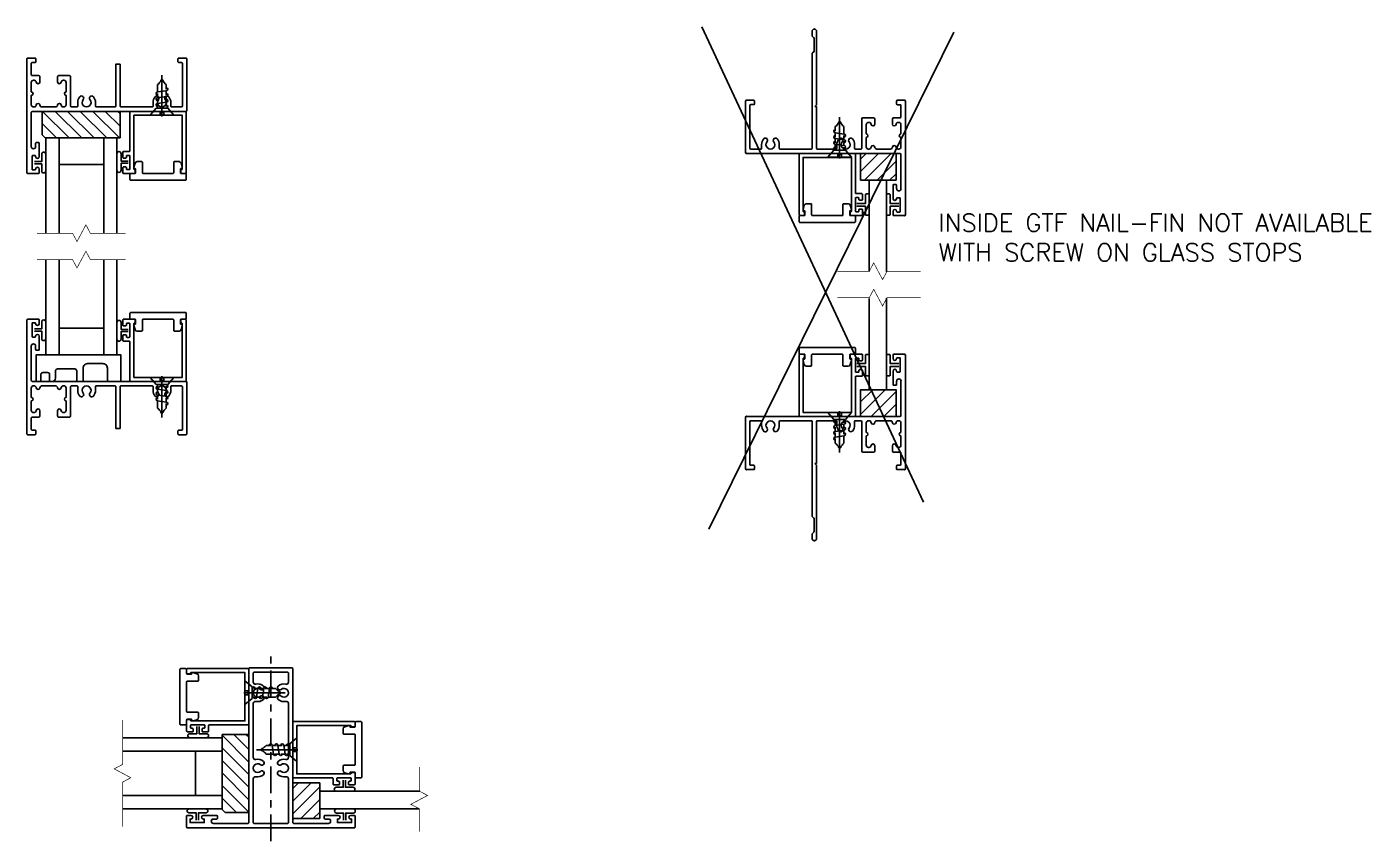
# Model space of a CAD drawing. Extents: x -29.3 to 58.9, y -1.5 to 31.7.
# Drawn here: x 14.96 to 33.88, y 9.4 to 20.86 of the extents above; entities that cross this region are included whole.
import ezdxf

# ---------------------------------------------------------------- set-up
doc = ezdxf.new("R2010")
doc.units = 0
doc.header["$MEASUREMENT"] = 0
doc.linetypes.add('CENTER2', pattern=[1.125, 0.75, -0.125, 0.125, -0.125])
doc.layers.get('0').update_dxf_attribs({"linetype": 'CONTINUOUS'})
for name, color, linetype in [('CENTERLINE', 40, 'CENTER2'), ('FRAME', 1, 'CONTINUOUS'), ('GLAZING', 7, 'CONTINUOUS'), ('SEAL', 7, 'CONTINUOUS'), ('SETTING_BLOCK', 4, 'CONTINUOUS'), ('TITLE-BLOCK', 7, 'CONTINUOUS')]:
    doc.layers.add(name, color=color, linetype=linetype)
doc.styles.get("Standard").update_dxf_attribs({"font": 'simplex.shx'})

# ---------------------------------------------------------------- blocks, each defined once
blk = doc.blocks.new('2058')
for p, q in [((0.985, 0.865), (0.985, 0.831)), ((0.985, 0.831), (0.985, 0.812)), ((1.148, 0.875), (0.995, 0.875)), ((1.035, 0.812), (1.035, 0.815)), ((1.045, 0.825), (1.075, 0.825)), ((1.085, 0.815), (1.085, 0.632)), ((1.158, -0.74), (1.158, 0.865)), ((0.985, 0.637), (0.985, 0.448)), ((1.035, 0.632), (1.035, 0.637)), ((1.075, 0.622), (1.045, 0.622)), ((0.995, 0.438), (1.025, 0.438)), ((1.035, 0.448), (1.035, 0.496)), ((1.096, 0.496), (1.096, 0.015)), ((1.081, 0), (-1.081, 0)), ((-1.091, -0.01), (-1.091, -0.74)), ((-1.029, -0.681), (-1.029, -0.072)), ((-1.019, -0.062), (-0.876, -0.062)), ((-0.866, -0.125), (-0.866, -0.072)), ((-0.616, -0.125), (-0.616, -0.072)), ((-0.606, -0.062), (-0.164, -0.062)), ((-0.154, -1.41), (-0.154, -0.072)), ((-0.092, -0.072), (-0.092, -0.662)), ((-0.082, -0.062), (0.183, -0.062)), ((0.193, -0.125), (0.193, -0.072)), ((0.443, -0.125), (0.443, -0.072)), ((0.453, -0.062), (0.533, -0.062)), ((0.543, -0.488), (0.543, -0.072)), ((0.606, -0.225), (0.606, -0.093)), ((0.637, -0.062), (0.645, -0.062)), ((0.757, -0.062), (0.945, -0.062)), ((1.057, -0.062), (1.065, -0.062)), ((1.096, -0.093), (1.096, -0.225)), ((0.606, -0.407), (0.606, -0.275)), ((1.096, -0.275), (1.096, -0.407)), ((0.711, -0.503), (0.558, -0.503)), ((0.645, -0.438), (0.637, -0.438)), ((0.726, -0.488), (0.726, -0.413)), ((0.976, -0.413), (0.976, -0.488)), ((1.086, -0.503), (0.991, -0.503)), ((1.065, -0.438), (1.057, -0.438)), ((1.096, -0.677), (1.096, -0.513)), ((-1.081, -0.75), (-0.976, -0.75)), ((-0.976, -0.688), (-1.019, -0.688)), ((-0.966, -0.74), (-0.966, -0.698)), ((-0.117, -0.662), (-0.091, -0.662)), ((-0.117, -0.662), (-0.092, -0.687)), ((-0.092, -0.687), (-0.092, -1.719)), ((1.033, -0.697), (1.033, -0.74)), ((1.086, -0.687), (1.043, -0.687)), ((1.043, -0.75), (1.148, -0.75)), ((-0.127, -1.437), (-0.154, -1.41)), ((-0.127, -1.625), (-0.127, -1.437)), ((-0.154, -1.652), (-0.127, -1.625)), ((-0.154, -1.719), (-0.154, -1.652))]:
    blk.add_line(p, q)
for centre, radius, start, end in [((0.995, 0.865), 0.01, 90, 180), ((1.01, 0.812), 0.025, 180, 0), ((1.045, 0.815), 0.01, 90, 180), ((1.075, 0.815), 0.01, 0, 90), ((1.148, 0.865), 0.01, 0, 90), ((1.01, 0.637), 0.025, 0, 180), ((1.045, 0.632), 0.01, 180, 270), ((1.075, 0.632), 0.01, 270, 360), ((0.995, 0.448), 0.01, 180, 270), ((1.025, 0.448), 0.01, 270, 360), ((1.066, 0.496), 0.0305, 0, 180), ((1.081, 0.015), 0.015, 270, 0), ((-1.081, -0.01), 0.01, 90, 180), ((-1.019, -0.072), 0.01, 90, 180), ((-0.876, -0.072), 0.01, 0, 90), ((-0.741, -0.125), 0.125, 180, 220.5288), ((-0.813, -0.186), 0.0312, 220.5288, 40.5287), ((-0.741, -0.125), 0.0625, 319.4712, 220.5288), ((-0.67, -0.186), 0.0312, 139.4712, 319.4712), ((-0.741, -0.125), 0.125, 319.4712, 0), ((-0.606, -0.072), 0.01, 90, 180), ((-0.164, -0.072), 0.01, 0, 90), ((-0.082, -0.072), 0.01, 90, 180), ((0.183, -0.072), 0.01, 360, 90), ((0.318, -0.125), 0.125, 180, 220.5288), ((0.247, -0.186), 0.0312, 220.5288, 40.5287), ((0.318, -0.125), 0.0625, 319.4712, 220.5288), ((0.39, -0.186), 0.0312, 139.4712, 319.4712), ((0.318, -0.125), 0.125, 319.4712, 0), ((0.453, -0.072), 0.01, 90, 180), ((0.533, -0.072), 0.01, 0, 90), ((0.637, -0.093), 0.031, 90, 180), ((0.645, -0.093), 0.031, 6.1506, 90), ((0.701, -0.087), 0.025, 186.1506, 0), ((0.757, -0.093), 0.031, 90, 173.8494), ((0.945, -0.093), 0.031, 6.1506, 90), ((1.001, -0.087), 0.025, 180, 353.8494), ((1.057, -0.093), 0.031, 90, 173.8494), ((1.065, -0.093), 0.031, 0, 90), ((0.606, -0.25), 0.025, 270, 90), ((1.096, -0.25), 0.025, 90, 270), ((0.558, -0.488), 0.015, 180, 270), ((0.637, -0.407), 0.031, 180, 270), ((0.645, -0.407), 0.031, 270, 353.8494), ((0.701, -0.413), 0.025, 0, 173.8494), ((0.711, -0.488), 0.015, 270, 0), ((1.001, -0.413), 0.025, 6.1506, 180), ((0.991, -0.488), 0.015, 180, 270), ((1.057, -0.407), 0.031, 186.1506, 270), ((1.065, -0.407), 0.031, 270, 0), ((1.086, -0.513), 0.01, 360, 90), ((-1.081, -0.74), 0.01, 180, 270), ((-1.081, -0.74), 0.01, 180, 270), ((-1.019, -0.678), 0.01, 180, 270), ((-0.976, -0.698), 0.01, 0, 90), ((-0.976, -0.74), 0.01, 270, 0), ((1.043, -0.697), 0.01, 90, 180), ((1.043, -0.74), 0.01, 180, 270), ((1.086, -0.677), 0.01, 270, 360), ((1.148, -0.74), 0.01, 270, 0), ((-0.123, -1.719), 0.031, 180, 0)]:
    blk.add_arc(centre, radius, start, end)
for p in [(1.148, 0.875), (1.148, 0.875), (-1.091, -0.01), (-1.081, 0), (-1.081, 0), (0.274, -0.202), (0.363, -0.202), (-1.091, -0.74), (-1.081, -0.75), (-0.966, -0.74), (1.033, -0.74), (1.148, -0.75), (1.158, -0.74), (-0.127, -1.437), (-0.127, -1.625), (-0.123, -1.75)]:
    blk.add_point(p)
blk = doc.blocks.new('Flat_HD_#8xp50')
for p, q in [((-0.027, 0.043), (-0.166, 0.043)), ((-0.166, 0.043), (-0.082, -0.057)), ((-0.027, 0.043), (-0.027, -0.002)), ((0, 0.06), (0, -0.522)), ((0.166, 0.043), (0.027, 0.043)), ((0.027, 0.043), (0.027, -0.002)), ((0.166, 0.043), (0.082, -0.057)), ((0.082, -0.057), (-0.082, -0.057)), ((0.027, -0.002), (-0.027, -0.002))]:
    blk.add_line(p, q)
at = {"linetype": 'Continuous'}
for p, q in [((-0.044, -0.057), (-0.065, -0.06)), ((0.065, -0.122), (-0.065, -0.141)), ((-0.061, -0.057), (-0.061, -0.059)), ((-0.061, -0.08), (-0.061, -0.141)), ((-0.061, -0.162), (-0.061, -0.222)), ((0.061, -0.057), (0.061, -0.102)), ((0.061, -0.123), (0.061, -0.183)), ((0.065, -0.204), (-0.061, -0.222)), ((-0.061, -0.243), (-0.061, -0.303)), ((0.065, -0.285), (-0.061, -0.303)), ((-0.061, -0.324), (-0.061, -0.389)), ((0.061, -0.204), (0.061, -0.264)), ((0.061, -0.286), (0.061, -0.389)), ((-0.006, -0.457), (0.006, -0.457))]:
    blk.add_line(p, q, dxfattribs=at)
for centre, radius, start, end in [((-0.061, -0.08), 0.0211, 90, 270), ((-0.061, -0.08), 0.0211, 90, 270), ((-0.061, -0.162), 0.0211, 90, 270), ((-0.061, -0.162), 0.0211, 90, 270), ((0.061, -0.102), 0.0211, 270, 90), ((0.061, -0.183), 0.0211, 270, 90), ((-0.061, -0.243), 0.0211, 90, 270), ((-0.061, -0.324), 0.0211, 90, 270), ((0.061, -0.264), 0.0211, 276.6964, 90), ((-0.137, -0.496), 0.131, 20.7051, 54.5638), ((-0.006, -0.448), 0.00861, 191.7651, 270), ((0.006, -0.448), 0.00861, 270, 348.2349), ((0.137, -0.496), 0.131, 125.4362, 159.2949)]:
    blk.add_arc(centre, radius, start, end, dxfattribs=at)
blk = doc.blocks.new('2017 SCREW ON STOP')
blk.add_lwpolyline([(0.89, 0.7925, -0.4142136), (0.88, 0.7825), (0.85, 0.7825, -0.4142136), (0.84, 0.7925), (0.84, 0.81, 0.4142136), (0.83, 0.82), (0.8, 0.82, 0.4142136), (0.79, 0.81), (0.79, 0.63, 0.4142136), (0.8, 0.62), (0.83, 0.62, 0.4142136), (0.84, 0.63), (0.84, 0.6475, -0.4142136), (0.85, 0.6575), (0.88, 0.6575, -0.4142136), (0.89, 0.6475), (0.89, 0.575, -0.4142136), (0.88, 0.565), (0.8, 0.565, 0.4142136), (0.79, 0.555), (0.79, 0), (0, 0), (0, 0.865, -0.4142136), (0.01, 0.875), (0.065, 0.875, -0.4142136), (0.075, 0.865), (0.075, 0.83, -0.4142136), (0.065, 0.82, 0.4142136), (0.055, 0.81), (0.055, 0.055), (0.735, 0.055), (0.735, 0.81, 0.4142136), (0.725, 0.82, -0.4142136), (0.715, 0.83), (0.715, 0.865, -0.4142136), (0.725, 0.875), (0.88, 0.875, -0.4142136), (0.89, 0.865)], format="xyb", close=True)
blk = doc.blocks.new('2016 SREW STOP CAP')
blk.add_lwpolyline([(-0.385, 0.095), (0, 0.095, -0.414214), (0.01, 0.085), (0.01, 0.01, -0.414214), (0, 0), (-0.06, 0, 0.414214), (-0.07, -0.01), (-0.07, -0.065), (-0.05, -0.076, -0.339454), (-0.045, -0.088), (-0.061, -0.146, -0.339454), (-0.09, -0.168), (-0.155, -0.168, -0.414214), (-0.165, -0.158), (-0.165, -0.01, 0.414214), (-0.175, 0), (-0.385, 0), (-0.595, 0, 0.414214), (-0.605, -0.01), (-0.605, -0.158, -0.414214), (-0.615, -0.168), (-0.68, -0.168, -0.339454), (-0.709, -0.146), (-0.725, -0.088, -0.339454), (-0.72, -0.076), (-0.7, -0.065), (-0.7, -0.01, 0.414214), (-0.71, 0), (-0.77, 0, -0.414214), (-0.78, 0.01), (-0.78, 0.085, -0.414214), (-0.77, 0.095)], format="xyb", close=True)
blk = doc.blocks.new('2018 RF TDL')
for points in [[(-2.24, -0.31), (-0.072, -0.31, -0.414214), (-0.062, -0.32), (-0.062, -0.811, -1), (-0.123, -0.811), (-0.123, -0.76, 0.414214), (-0.133, -0.75), (-0.163, -0.75, 0.414214), (-0.173, -0.76), (-0.173, -0.949, 1), (-0.123, -0.949), (-0.123, -0.937), (-0.073, -0.937), (-0.073, -1.137), (-0.123, -1.137), (-0.123, -1.124, 1), (-0.173, -1.124), (-0.173, -1.177, 0.414214), (-0.163, -1.187), (-0.01, -1.187, 0.414214), (0, -1.177), (0, 1.177, 0.414214), (-0.01, 1.187), (-0.163, 1.187, 0.414214), (-0.173, 1.177), (-0.173, 1.124, 1), (-0.123, 1.124), (-0.123, 1.137), (-0.073, 1.137), (-0.073, 0.937), (-0.123, 0.937), (-0.123, 0.949, 1), (-0.173, 0.949), (-0.173, 0.76, 0.414214), (-0.163, 0.75), (-0.133, 0.75, 0.414214), (-0.123, 0.76), (-0.123, 0.809, -1), (-0.062, 0.809), (-0.062, 0.32, -0.414214), (-0.072, 0.31), (-2.24, 0.31, 0.414214), (-2.25, 0.3), (-2.25, -0.3, 0.414214)], [(-2.051, -0.248), (-2.178, -0.248, -0.414214), (-2.188, -0.238), (-2.188, 0.238, -0.414214), (-2.178, 0.248), (-2.051, 0.248, -0.477743), (-2.022, 0.212, 0.234457), (-1.994, 0.104, 1), (-1.947, 0.145, -2.17601), (-1.853, 0.145, 1), (-1.806, 0.104, 0.234457), (-1.778, 0.212, -0.477743), (-1.749, 0.248), (-0.991, 0.248, -0.477743), (-0.962, 0.212, 0.234457), (-0.934, 0.104, 1), (-0.887, 0.145, -2.17601), (-0.793, 0.145, 1), (-0.746, 0.104, 0.234457), (-0.718, 0.212, -0.477743), (-0.689, 0.248), (-0.072, 0.248, -0.414214), (-0.062, 0.238), (-0.062, -0.238, -0.414214), (-0.072, -0.248), (-0.689, -0.248, -0.477743), (-0.718, -0.212, 0.234457), (-0.746, -0.104, 1), (-0.793, -0.145, -2.17601), (-0.887, -0.145, 1), (-0.934, -0.104, 0.234457), (-0.962, -0.212, -0.477743), (-0.991, -0.248), (-1.749, -0.248, -0.477743), (-1.778, -0.212, 0.234457), (-1.806, -0.104, 1), (-1.853, -0.145, -2.17601), (-1.947, -0.145, 1), (-1.994, -0.104, 0.234457), (-2.022, -0.212, -0.477743)]]:
    blk.add_lwpolyline(points, format="xyb", close=True)

msp = doc.modelspace()

# ---------------------------------------------------------------- hatches: boundary and pattern name
at = {"layer": 'SETTING_BLOCK'}
h = msp.add_hatch(dxfattribs=at)
h.set_pattern_fill('ANSI31', color=256, style=0)
h.set_pattern_definition([(135, (35.3091, 1.49164), (0.08838835, 0.08838835), [])])
h.paths.add_polyline_path([(16.277, 19.298), (16.277, 19.673), (15.177, 19.673), (15.177, 19.343), (15.223, 19.298)])
h = msp.add_hatch(dxfattribs=at)
h.set_pattern_fill('ANSI31', color=256, style=0)
h.set_pattern_definition([(45, (-3.13188, 0.49164), (-0.08838835, 0.08838835), [])])
h.paths.add_polyline_path([(26.692, 18.705), (27.192, 18.705), (27.192, 19.08), (26.692, 19.08)])
h = msp.add_hatch(dxfattribs=at)
h.set_pattern_fill('ANSI31', color=256, style=0)
h.set_pattern_definition([(45, (-3.13188, 1.49164), (-0.08838835, 0.08838835), [])])
h.paths.add_polyline_path([(26.693, 15.755), (26.693, 15.38), (27.193, 15.38), (27.193, 15.755)])
h = msp.add_hatch(dxfattribs=at)
h.set_pattern_fill('ANSI31', color=256, angle=90, style=0)
h.set_pattern_definition([(315, (-0.09706, 29.93449), (0.08838835, 0.08838835), [])])
h.paths.add_polyline_path([(17.709, 9.848), (17.755, 9.803), (18.086, 9.803), (18.086, 10.903), (17.709, 10.903)])
h = msp.add_hatch(dxfattribs=at)
h.set_pattern_fill('ANSI31', color=256, angle=90, style=0)
h.set_pattern_definition([(225, (37.2968, 40.04516), (-0.08838835, 0.08838835), [])])
h.paths.add_polyline_path([(18.706, 10.221), (18.706, 9.721), (19.083, 9.721), (19.083, 10.221)])

# ---------------------------------------------------------------- linework, layer by layer
for p, q in [((15.23, 19.298), (16.23, 19.298)), ((15.416, 18.923), (16.044, 18.923)), ((27.06, 18.705), (26.812, 18.705)), ((27.06, 15.755), (26.812, 15.755)), ((19.083, 9.854), (19.083, 10.102))]:
    msp.add_line(p, q)
at = {"layer": 'CENTERLINE', "ltscale": 0.5}
msp.add_line((18.396, 9.401), (18.396, 12.027), dxfattribs=at)
at = {"layer": 'FRAME'}
for points in [[(15.146, 19.763, 0.38311), (15.177, 19.735), (15.365, 19.735, 0.38311), (15.396, 19.763, -0.898027), (15.446, 19.763, 0.38311), (15.477, 19.735), (15.485, 19.735, 0.414214), (15.516, 19.766), (15.516, 19.898, -1), (15.516, 19.948), (15.516, 20.08, 0.414214), (15.485, 20.111), (15.477, 20.111, 0.38311), (15.446, 20.084, -0.947716), (15.396, 20.086), (15.396, 20.161, -0.414214), (15.411, 20.176), (15.564, 20.176, -0.414214), (15.579, 20.161), (15.579, 19.745, 0.414214), (15.589, 19.735), (15.669, 19.735, 0.414214), (15.679, 19.745), (15.679, 19.798, -0.178707), (15.709, 19.879, -1), (15.756, 19.838, 2.170601), (15.851, 19.838, -1), (15.899, 19.879, -0.178707), (15.929, 19.798), (15.929, 19.745, 0.414214), (15.939, 19.735), (16.204, 19.735, 0.414214), (16.214, 19.745), (16.214, 20.335), (16.276, 20.335), (16.276, 19.745, 0.414214), (16.286, 19.735), (16.729, 19.735, 0.414214), (16.739, 19.745), (16.739, 19.798, -0.178707), (16.769, 19.879, -1), (16.816, 19.838, 2.170601), (16.911, 19.838, -1), (16.959, 19.879, -0.178707), (16.989, 19.798), (16.989, 19.745, 0.414214), (16.999, 19.735), (17.141, 19.735, 0.414214), (17.151, 19.745), (17.151, 20.352, 0.399275), (17.142, 20.361), (17.099, 20.361, -0.414214), (17.089, 20.371), (17.089, 20.413, -0.414214), (17.099, 20.423), (17.204, 20.423, -0.414214), (17.214, 20.413), (17.214, 19.683, -0.414214), (17.204, 19.673), (15.041, 19.673, 0.414214), (15.026, 19.658), (15.026, 19.176, 1), (15.087, 19.176), (15.087, 19.225, -0.414214), (15.097, 19.235), (15.127, 19.235, -0.414214), (15.137, 19.225), (15.137, 19.036, -1), (15.087, 19.036), (15.087, 19.041, 0.414214), (15.077, 19.051), (15.047, 19.051, 0.414214), (15.037, 19.041), (15.037, 18.858, 0.414214), (15.047, 18.848), (15.077, 18.848, 0.414214), (15.087, 18.858), (15.087, 18.861, -1), (15.137, 18.861), (15.137, 18.841), (15.137, 18.808, -0.414214), (15.127, 18.798), (14.974, 18.798, -0.414214), (14.964, 18.808), (14.964, 20.413, -0.414214), (14.974, 20.423), (15.079, 20.423, -0.414214), (15.089, 20.413), (15.089, 20.37, -0.414214), (15.079, 20.36), (15.036, 20.36, 0.414214), (15.026, 20.35), (15.026, 20.186, 0.414214), (15.036, 20.176), (15.131, 20.176, -0.414214), (15.146, 20.161), (15.146, 20.086, -0.947716), (15.096, 20.084, 0.38311), (15.065, 20.111), (15.057, 20.111, 0.414214), (15.026, 20.08), (15.026, 19.948, -1), (15.026, 19.898), (15.026, 19.766, 0.414214), (15.057, 19.735), (15.065, 19.735, 0.38311), (15.096, 19.763, -0.947716), (15.146, 19.76)], [(15.146, 15.782, -0.38311), (15.177, 15.81), (15.365, 15.81, -0.38311), (15.396, 15.782, 0.898027), (15.446, 15.782, -0.38311), (15.477, 15.81), (15.485, 15.81, -0.414214), (15.516, 15.779), (15.516, 15.647, 1), (15.516, 15.597), (15.516, 15.465, -0.414214), (15.485, 15.434), (15.477, 15.434, -0.38311), (15.446, 15.461, 0.947716), (15.396, 15.459), (15.396, 15.384, 0.414214), (15.411, 15.369), (15.564, 15.369, 0.414214), (15.579, 15.384), (15.579, 15.8, -0.414214), (15.589, 15.81), (15.669, 15.81, -0.414214), (15.679, 15.8), (15.679, 15.747, 0.178707), (15.709, 15.666, 1), (15.756, 15.706, -2.170601), (15.851, 15.706, 1), (15.899, 15.666, 0.178707), (15.929, 15.747), (15.929, 15.8, -0.414214), (15.939, 15.81), (16.204, 15.81, -0.414214), (16.214, 15.8), (16.214, 15.21), (16.276, 15.21), (16.276, 15.8, -0.414214), (16.286, 15.81), (16.729, 15.81, -0.414214), (16.739, 15.8), (16.739, 15.747, 0.178707), (16.769, 15.666, 1), (16.816, 15.706, -2.170601), (16.911, 15.706, 1), (16.959, 15.666, 0.178707), (16.989, 15.747), (16.989, 15.8, -0.414214), (16.999, 15.81), (17.141, 15.81, -0.414214), (17.151, 15.8), (17.151, 15.192, -0.399275), (17.142, 15.184), (17.099, 15.184, 0.414214), (17.089, 15.174), (17.089, 15.132, 0.414214), (17.099, 15.122), (17.204, 15.122, 0.414214), (17.214, 15.132), (17.214, 15.862, 0.414214), (17.204, 15.872), (15.041, 15.872, -0.414214), (15.026, 15.887), (15.026, 16.369, -1), (15.087, 16.369), (15.087, 16.32, 0.414214), (15.097, 16.31), (15.127, 16.31, 0.414214), (15.137, 16.32), (15.137, 16.509, 1), (15.087, 16.509), (15.087, 16.504, -0.414214), (15.077, 16.494), (15.047, 16.494, -0.414214), (15.037, 16.504), (15.037, 16.687, -0.414214), (15.047, 16.697), (15.077, 16.697, -0.414214), (15.087, 16.687), (15.087, 16.684, 1), (15.137, 16.684), (15.137, 16.703), (15.137, 16.737, 0.414214), (15.127, 16.747), (14.974, 16.747, 0.414214), (14.964, 16.737), (14.964, 15.132, 0.414214), (14.974, 15.122), (15.079, 15.122, 0.414214), (15.089, 15.132), (15.089, 15.175, 0.414214), (15.079, 15.185), (15.036, 15.185, -0.414214), (15.026, 15.195), (15.026, 15.359, -0.414214), (15.036, 15.369), (15.131, 15.369, 0.414214), (15.146, 15.384), (15.146, 15.459, 0.947716), (15.096, 15.461, -0.38311), (15.065, 15.434), (15.057, 15.434, -0.414214), (15.026, 15.465), (15.026, 15.597, 1), (15.026, 15.647), (15.026, 15.779, -0.414214), (15.057, 15.81), (15.065, 15.81, -0.38311), (15.096, 15.782, 0.947716), (15.146, 15.785)]]:
    msp.add_lwpolyline(points, format="xyb", dxfattribs=at)
at = {"layer": 'GLAZING', "color": 7, "linetype": 'Continuous'}
for p, q in [((15.23, 17.958), (15.23, 19.298)), ((15.416, 17.958), (15.416, 19.298)), ((16.044, 17.958), (16.044, 19.298)), ((16.23, 17.958), (16.23, 19.298)), ((26.812, 17.419), (26.812, 18.705)), ((27.06, 17.416), (27.06, 18.705)), ((15.23, 17.587), (15.23, 16.247)), ((15.416, 17.587), (15.416, 16.247)), ((16.044, 17.587), (16.044, 16.247)), ((16.23, 17.587), (16.23, 16.247)), ((26.812, 17.041), (26.812, 15.755)), ((27.06, 17.044), (27.06, 15.755)), ((16.307, 10.855), (17.709, 10.855)), ((17.709, 9.855), (17.709, 10.855)), ((16.307, 10.669), (17.709, 10.669)), ((17.334, 10.041), (17.334, 10.669)), ((16.307, 10.041), (17.709, 10.041)), ((20.492, 10.102), (19.083, 10.102)), ((16.307, 9.855), (17.709, 9.855)), ((20.483, 9.854), (19.083, 9.854))]:
    msp.add_line(p, q, dxfattribs=at)
at = {"layer": 'GLAZING', "color": 7, "const_width": 0.00939}
for points in [[(16.355, 17.958), (15.856, 17.958), (15.794, 18.076), (15.669, 17.841), (15.606, 17.958), (15.105, 17.958)], [(16.355, 17.587), (15.856, 17.587), (15.794, 17.704), (15.669, 17.469), (15.606, 17.587), (15.105, 17.587)], [(26.365, 17.423), (26.816, 17.423), (26.878, 17.54), (27.003, 17.305), (27.066, 17.423), (27.539, 17.423)], [(26.365, 17.051), (26.816, 17.051), (26.878, 17.168), (27.003, 16.934), (27.066, 17.051), (27.539, 17.051)], [(16.309, 11.105), (16.309, 10.48), (16.192, 10.418), (16.426, 10.293), (16.309, 10.231), (16.309, 9.605)], [(20.483, 10.445), (20.483, 10.106), (20.601, 10.044), (20.366, 9.919), (20.483, 9.857), (20.483, 9.534)]]:
    msp.add_lwpolyline(points, dxfattribs=at)
at = {"layer": 'SEAL'}
msp.add_line((26.761, 18.249), (26.72, 18.249), dxfattribs=at)
at = {"layer": 'SEAL', "color": 7, "linetype": 'Continuous'}
for points in [[(16.39, 18.973), (16.288, 18.973), (16.288, 19.077, 1), (16.23, 19.077), (16.23, 18.843, 1), (16.288, 18.843), (16.288, 18.942), (16.39, 18.942)], [(15.07, 18.965), (15.172, 18.965), (15.172, 19.07, -1), (15.23, 19.07), (15.23, 18.835, -1), (15.172, 18.835), (15.172, 18.934), (15.07, 18.934)], [(26.812, 18.497, 0.414214), (26.799, 18.51), (26.773, 18.51, 0.414214), (26.761, 18.497), (26.761, 18.376), (26.639, 18.376)], [(26.639, 18.338), (26.761, 18.338), (26.761, 18.223, 0.414214), (26.773, 18.21), (26.799, 18.21, 0.414214), (26.812, 18.223), (26.812, 18.497, 0.426809)], [(27.06, 18.497, -0.414214), (27.072, 18.51), (27.098, 18.51, -0.414214), (27.111, 18.497), (27.111, 18.376), (27.232, 18.376)], [(27.232, 18.338), (27.111, 18.338), (27.111, 18.223, -0.414214), (27.098, 18.21), (27.072, 18.21, -0.414214), (27.06, 18.223), (27.06, 18.497, -0.426809)], [(15.07, 16.58), (15.172, 16.58), (15.172, 16.475, 1), (15.23, 16.475), (15.23, 16.709, 1), (15.172, 16.709), (15.172, 16.611), (15.07, 16.611)], [(16.39, 16.572), (16.288, 16.572), (16.288, 16.467, -1), (16.23, 16.467), (16.23, 16.702, -1), (16.288, 16.702), (16.288, 16.603), (16.39, 16.603)], [(26.639, 16.122), (26.761, 16.122), (26.761, 16.237, -0.414214), (26.773, 16.25), (26.799, 16.25, -0.414214), (26.812, 16.237), (26.812, 15.963, -0.426809)], [(26.812, 15.963, -0.414214), (26.799, 15.951), (26.773, 15.951, -0.414214), (26.761, 15.963), (26.761, 16.084), (26.639, 16.084)], [(27.232, 16.122), (27.111, 16.122), (27.111, 16.237, 0.414214), (27.098, 16.25), (27.072, 16.25, 0.414214), (27.06, 16.237), (27.06, 15.963, 0.426809)], [(27.06, 15.963, 0.414214), (27.072, 15.951), (27.098, 15.951, 0.414214), (27.111, 15.963), (27.111, 16.084), (27.232, 16.084)], [(17.386, 11.015), (17.386, 10.913), (17.491, 10.913, -1), (17.491, 10.855), (17.256, 10.855, -1), (17.256, 10.913), (17.355, 10.913), (17.355, 11.015)], [(19.446, 10.261), (19.446, 10.159), (19.551, 10.159, -1), (19.551, 10.102), (19.316, 10.102, -1), (19.316, 10.159), (19.415, 10.159), (19.415, 10.261)], [(17.376, 9.696), (17.376, 9.798), (17.481, 9.798, 1), (17.481, 9.855), (17.247, 9.855, 1), (17.247, 9.798), (17.346, 9.798), (17.346, 9.696)], [(19.45, 9.694), (19.45, 9.796), (19.555, 9.796, 1), (19.555, 9.854), (19.321, 9.854, 1), (19.321, 9.796), (19.42, 9.796), (19.42, 9.694)]]:
    msp.add_lwpolyline(points, format="xyb", dxfattribs=at)
at = {"layer": 'SETTING_BLOCK', "linetype": 'Continuous'}
for points in [[(16.277, 19.298), (15.223, 19.298), (15.177, 19.343), (15.177, 19.673), (16.277, 19.673)], [(17.709, 10.903), (17.709, 9.848), (17.755, 9.803), (18.086, 9.803), (18.086, 10.903)]]:
    msp.add_lwpolyline(points, close=True, dxfattribs=at)
at = {"layer": 'SETTING_BLOCK'}
for points in [[(26.692, 18.705), (27.192, 18.705), (27.192, 19.08), (26.692, 19.08)], [(26.693, 15.38), (27.193, 15.38), (27.193, 15.755), (26.693, 15.755)], [(19.083, 10.221), (19.083, 9.721), (18.706, 9.721), (18.706, 10.221)]]:
    msp.add_lwpolyline(points, close=True, dxfattribs=at)
msp.add_lwpolyline([(15.366, 15.919), (15.366, 16.017, -0.414214), (15.396, 16.047), (15.636, 16.047, -0.414214), (15.666, 16.017), (15.666, 15.872), (15.756, 15.872), (15.756, 16.06, -0.414214), (15.818, 16.122), (16.034, 16.122, -0.414214), (16.096, 16.06), (16.096, 15.872), (16.284, 15.872), (16.284, 16.247), (15.096, 16.247), (15.096, 15.872), (15.159, 15.872), (15.159, 15.967, -0.414214), (15.189, 15.997), (15.254, 15.997, -0.414214), (15.284, 15.967), (15.284, 15.872), (15.319, 15.872, 0.414214)], format="xyb", close=True, dxfattribs=at)
at = {"layer": 'TITLE-BLOCK'}
for p, q in [((24.459, 20.862), (27.579, 14.171)), ((28.007, 20.787), (24.559, 13.794)), ((16.044, 16.622), (15.416, 16.622)), ((16.23, 16.247), (15.23, 16.247))]:
    msp.add_line(p, q, dxfattribs=at)

# ---------------------------------------------------------------- block references
for p, rotation in [((16.864, 19.661), 180), ((18.718, 10.688), 270)]:
    msp.add_blockref('Flat_HD_#8xp50', p, dxfattribs=dict(rotation=rotation))
at = {"xscale": -1}
for p, rotation in [((26.399, 19.069), 180), ((18.074, 11.489), 90)]:
    msp.add_blockref('Flat_HD_#8xp50', p, dxfattribs=dict(at, rotation=rotation))
msp.add_blockref('Flat_HD_#8xp50', (16.864, 15.884), dxfattribs=at)
msp.add_blockref('Flat_HD_#8xp50', (26.399, 15.391))
at = {"layer": 'FRAME', "color": 0, "xscale": -1, "rotation": 180}
msp.add_blockref('2058', (26.166, 19.08), dxfattribs=at)
at = {"layer": 'FRAME'}
for name, p, rotation in [('2017 SCREW ON STOP', (17.204, 19.673), 180), ('2016 SREW STOP CAP', (16.424, 18.798), 180), ('2017 SCREW ON STOP', (18.706, 11.083), 270), ('2016 SREW STOP CAP', (19.581, 10.303), 270)]:
    msp.add_blockref(name, p, dxfattribs=dict(at, rotation=rotation))
at = {"layer": 'FRAME', "xscale": -1}
for name, p, rotation in [('2017 SCREW ON STOP', (25.83, 19.08), 180), ('2016 SREW STOP CAP', (26.61, 18.205), 180), ('2016 SREW STOP CAP', (17.211, 11.049), 90), ('2018 RF TDL', (18.396, 9.589), 90), ('2017 SCREW ON STOP', (18.086, 11.829), 90)]:
    msp.add_blockref(name, p, dxfattribs=dict(at, rotation=rotation))
for name, p in [('2016 SREW STOP CAP', (16.424, 16.747)), ('2017 SCREW ON STOP', (17.204, 15.872))]:
    msp.add_blockref(name, p, dxfattribs=at)
at = {"layer": 'FRAME'}
for name, p in [('2016 SREW STOP CAP', (26.61, 16.255)), ('2017 SCREW ON STOP', (25.83, 15.38))]:
    msp.add_blockref(name, p, dxfattribs=at)
at = {"layer": 'FRAME', "color": 0}
msp.add_blockref('2058', (26.166, 15.38), dxfattribs=at)

# ---------------------------------------------------------------- texts
at = {"layer": 'TITLE-BLOCK', "insert": (27.791, 18.23), "char_height": 0.25, "width": 11.84158, "attachment_point": 1}
msp.add_mtext('INSIDE GTF NAIL-FIN NOT AVAILABLE\\PWITH SCREW ON GLASS STOPS', dxfattribs=at)

doc.saveas('drawing.dxf')
